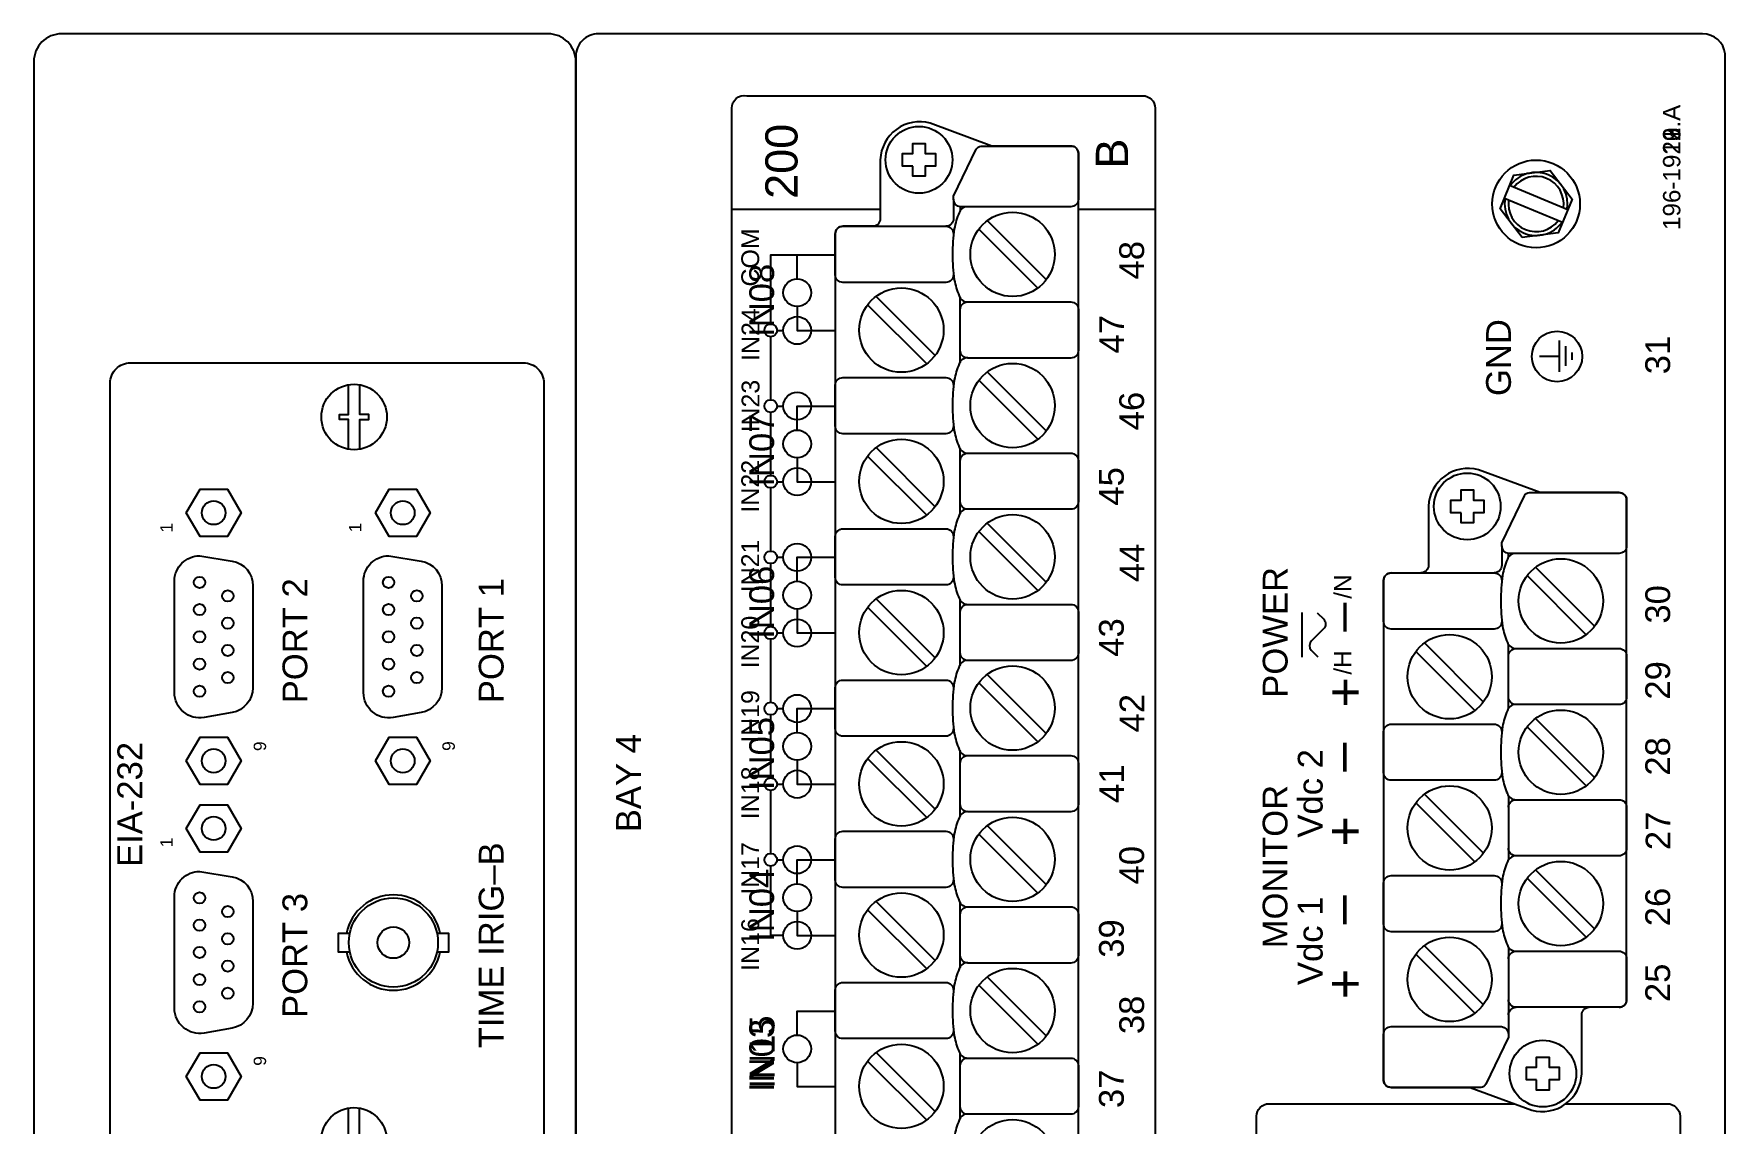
# Model space of a CAD drawing. Extents: x 1 to 47.7, y 0.3 to 34.2.
# Drawn here: x 32.27 to 38.98, y 16.24 to 20.56 of the extents above; entities that cross this region are included whole.
import ezdxf
from ezdxf.enums import TextEntityAlignment as Align

# ---------------------------------------------------------------- set-up
doc = ezdxf.new("R2010")
doc.units = 0
doc.header["$MEASUREMENT"] = 0
for name, color, linetype in [('4_1__2___8__OPTOISO_IND_LS', 7, 'CONTINUOUS'), ('4_2__7___8__OPTOISO_IND_LS', 7, 'CONTINUOUS'), ('4_3__4___24__OPTOISO_LS_IN', 7, 'CONTINUOUS'), ('4_4__D___24__OPTOISO_LS_IN', 7, 'CONTINUOUS'), ('4_5__8___8__OPTOISO_IND_LS', 7, 'CONTINUOUS'), ('5_0______DWG_', 7, 'CONTINUOUS')]:
    doc.layers.add(name, color=color, linetype=linetype)
doc.styles.add('ARIAL', font='arial.ttf')

msp = doc.modelspace()

# ---------------------------------------------------------------- linework, layer by layer
at = {"layer": '4_1__2___8__OPTOISO_IND_LS'}
for points in [[(35.2985, 19.5915), (35.2985, 19.6866), (35.4497, 19.6866)], [(35.2985, 19.4815), (35.2985, 19.3866), (35.4497, 19.3866)], [(35.2985, 18.9915), (35.2985, 19.0866), (35.4497, 19.0866)], [(35.2985, 18.8815), (35.2985, 18.7866), (35.4497, 18.7866)], [(35.2985, 18.3915), (35.2985, 18.4866), (35.4497, 18.4866)], [(35.2985, 18.2815), (35.2985, 18.1866), (35.4497, 18.1866)], [(35.2985, 17.7915), (35.2985, 17.8866), (35.4497, 17.8866)], [(35.2985, 17.6815), (35.2985, 17.5866), (35.4497, 17.5866)], [(35.2985, 17.1915), (35.2985, 17.2866), (35.4497, 17.2866)], [(35.2985, 17.0815), (35.2985, 16.9866), (35.4497, 16.9866)], [(35.2985, 16.5915), (35.2985, 16.6866), (35.4497, 16.6866)], [(35.2985, 16.4815), (35.2985, 16.3866), (35.4497, 16.3866)]]:
    msp.add_lwpolyline(points, dxfattribs=at)
for centre in [(35.2985, 19.5365), (35.2985, 18.9365), (35.2985, 18.3365), (35.2985, 17.7365), (35.2985, 17.1365), (35.2985, 16.5365)]:
    msp.add_circle(centre, 0.055, dxfattribs=at)
at = {"layer": '4_2__7___8__OPTOISO_IND_LS'}
for points in [[(35.2985, 19.5915), (35.2985, 19.6866), (35.4497, 19.6866)], [(35.2985, 19.4815), (35.2985, 19.3866), (35.4497, 19.3866)], [(35.2985, 18.9915), (35.2985, 19.0866), (35.4497, 19.0866)], [(35.2985, 18.8815), (35.2985, 18.7866), (35.4497, 18.7866)], [(35.2985, 18.3915), (35.2985, 18.4866), (35.4497, 18.4866)], [(35.2985, 18.2815), (35.2985, 18.1866), (35.4497, 18.1866)], [(35.2985, 17.7915), (35.2985, 17.8866), (35.4497, 17.8866)], [(35.2985, 17.6815), (35.2985, 17.5866), (35.4497, 17.5866)], [(35.2985, 17.1915), (35.2985, 17.2866), (35.4497, 17.2866)], [(35.2985, 17.0815), (35.2985, 16.9866), (35.4497, 16.9866)], [(35.2985, 16.5915), (35.2985, 16.6866), (35.4497, 16.6866)], [(35.2985, 16.4815), (35.2985, 16.3866), (35.4497, 16.3866)]]:
    msp.add_lwpolyline(points, dxfattribs=at)
for centre in [(35.2985, 19.5365), (35.2985, 18.9365), (35.2985, 18.3365), (35.2985, 17.7365), (35.2985, 17.1365), (35.2985, 16.5365)]:
    msp.add_circle(centre, 0.055, dxfattribs=at)
at = {"layer": '4_3__4___24__OPTOISO_LS_IN'}
for points in [[(35.1936, 19.4116), (35.1936, 19.6866), (35.4497, 19.6866)], [(35.1936, 19.1116), (35.1936, 19.3616)], [(35.2186, 19.3866), (35.2435, 19.3866)], [(35.3535, 19.3866), (35.4497, 19.3866)], [(35.1936, 18.8116), (35.1936, 19.0616)], [(35.2186, 19.0866), (35.2435, 19.0866)], [(35.3535, 19.0866), (35.4497, 19.0866)], [(35.2186, 18.7866), (35.2435, 18.7866)], [(35.3535, 18.7866), (35.4497, 18.7866)], [(35.1936, 18.5116), (35.1936, 18.7616)], [(35.1936, 18.2116), (35.1936, 18.4616)], [(35.2186, 18.4866), (35.2435, 18.4866)], [(35.3535, 18.4866), (35.4497, 18.4866)], [(35.2186, 18.1866), (35.2435, 18.1866)], [(35.3535, 18.1866), (35.4497, 18.1866)], [(35.1936, 17.9116), (35.1936, 18.1616)], [(35.1936, 17.6116), (35.1936, 17.8616)], [(35.2186, 17.8866), (35.2435, 17.8866)], [(35.3535, 17.8866), (35.4497, 17.8866)], [(35.2186, 17.5866), (35.2435, 17.5866)], [(35.3535, 17.5866), (35.4497, 17.5866)], [(35.1936, 17.3116), (35.1936, 17.5616)], [(35.2435, 16.9865), (35.1936, 16.9865), (35.1936, 17.2616)], [(35.2186, 17.2866), (35.2435, 17.2866)], [(35.3535, 17.2866), (35.4497, 17.2866)], [(35.3535, 16.9866), (35.4497, 16.9866)], [(35.2985, 16.5915), (35.2985, 16.6866), (35.4497, 16.6866)], [(35.2985, 16.4815), (35.2985, 16.3866), (35.4497, 16.3866)]]:
    msp.add_lwpolyline(points, dxfattribs=at)
for centre, radius in [((35.1936, 19.3866), 0.025), ((35.2985, 19.3866), 0.055), ((35.2985, 19.0866), 0.055), ((35.1936, 19.0866), 0.025), ((35.1936, 18.7866), 0.025), ((35.2985, 18.7866), 0.055), ((35.2985, 18.4866), 0.055), ((35.1936, 18.4866), 0.025), ((35.1936, 18.1866), 0.025), ((35.2985, 18.1866), 0.055), ((35.2985, 17.8866), 0.055), ((35.1936, 17.8866), 0.025), ((35.1936, 17.5866), 0.025), ((35.2985, 17.5866), 0.055), ((35.1936, 17.2866), 0.025), ((35.2985, 17.2866), 0.055), ((35.2985, 16.9866), 0.055), ((35.2985, 16.5365), 0.055)]:
    msp.add_circle(centre, radius, dxfattribs=at)
at = {"layer": '4_4__D___24__OPTOISO_LS_IN'}
for points in [[(35.1936, 19.4116), (35.1936, 19.6866), (35.4497, 19.6866)], [(35.1936, 19.1116), (35.1936, 19.3616)], [(35.2186, 19.3866), (35.2435, 19.3866)], [(35.3535, 19.3866), (35.4497, 19.3866)], [(35.1936, 18.8116), (35.1936, 19.0616)], [(35.2186, 19.0866), (35.2435, 19.0866)], [(35.3535, 19.0866), (35.4497, 19.0866)], [(35.2186, 18.7866), (35.2435, 18.7866)], [(35.3535, 18.7866), (35.4497, 18.7866)], [(35.1936, 18.5116), (35.1936, 18.7616)], [(35.1936, 18.2116), (35.1936, 18.4616)], [(35.2186, 18.4866), (35.2435, 18.4866)], [(35.3535, 18.4866), (35.4497, 18.4866)], [(35.2186, 18.1866), (35.2435, 18.1866)], [(35.3535, 18.1866), (35.4497, 18.1866)], [(35.1936, 17.9116), (35.1936, 18.1616)], [(35.1936, 17.6116), (35.1936, 17.8616)], [(35.2186, 17.8866), (35.2435, 17.8866)], [(35.3535, 17.8866), (35.4497, 17.8866)], [(35.2186, 17.5866), (35.2435, 17.5866)], [(35.3535, 17.5866), (35.4497, 17.5866)], [(35.1936, 17.3116), (35.1936, 17.5616)], [(35.2435, 16.9865), (35.1936, 16.9865), (35.1936, 17.2616)], [(35.2186, 17.2866), (35.2435, 17.2866)], [(35.3535, 17.2866), (35.4497, 17.2866)], [(35.3535, 16.9866), (35.4497, 16.9866)], [(35.2985, 16.5915), (35.2985, 16.6866), (35.4497, 16.6866)], [(35.2985, 16.4815), (35.2985, 16.3866), (35.4497, 16.3866)]]:
    msp.add_lwpolyline(points, dxfattribs=at)
for centre, radius in [((35.1936, 19.3866), 0.025), ((35.2985, 19.3866), 0.055), ((35.2985, 19.0866), 0.055), ((35.1936, 19.0866), 0.025), ((35.1936, 18.7866), 0.025), ((35.2985, 18.7866), 0.055), ((35.2985, 18.4866), 0.055), ((35.1936, 18.4866), 0.025), ((35.1936, 18.1866), 0.025), ((35.2985, 18.1866), 0.055), ((35.2985, 17.8866), 0.055), ((35.1936, 17.8866), 0.025), ((35.1936, 17.5866), 0.025), ((35.2985, 17.5866), 0.055), ((35.1936, 17.2866), 0.025), ((35.2985, 17.2866), 0.055), ((35.2985, 16.9866), 0.055), ((35.2985, 16.5365), 0.055)]:
    msp.add_circle(centre, radius, dxfattribs=at)
at = {"layer": '4_5__8___8__OPTOISO_IND_LS'}
for points in [[(35.2985, 19.5915), (35.2985, 19.6866), (35.4497, 19.6866)], [(35.2985, 19.4815), (35.2985, 19.3866), (35.4497, 19.3866)], [(35.2985, 18.9915), (35.2985, 19.0866), (35.4497, 19.0866)], [(35.2985, 18.8815), (35.2985, 18.7866), (35.4497, 18.7866)], [(35.2985, 18.3915), (35.2985, 18.4866), (35.4497, 18.4866)], [(35.2985, 18.2815), (35.2985, 18.1866), (35.4497, 18.1866)], [(35.2985, 17.7915), (35.2985, 17.8866), (35.4497, 17.8866)], [(35.2985, 17.6815), (35.2985, 17.5866), (35.4497, 17.5866)], [(35.2985, 17.1915), (35.2985, 17.2866), (35.4497, 17.2866)], [(35.2985, 17.0815), (35.2985, 16.9866), (35.4497, 16.9866)], [(35.2985, 16.5915), (35.2985, 16.6866), (35.4497, 16.6866)], [(35.2985, 16.4815), (35.2985, 16.3866), (35.4497, 16.3866)]]:
    msp.add_lwpolyline(points, dxfattribs=at)
for centre in [(35.2985, 19.5365), (35.2985, 18.9365), (35.2985, 18.3365), (35.2985, 17.7365), (35.2985, 17.1365), (35.2985, 16.5365)]:
    msp.add_circle(centre, 0.055, dxfattribs=at)
at = {"layer": '5_0______DWG_'}
for points in [[(32.2703, 20.4534), (32.2703, 3.4234, 0.414214), (32.3803, 3.3134), (34.3103, 3.3134, 0.414214), (34.4203, 3.4234), (34.4203, 20.4534, 0.414214), (34.3103, 20.5634), (32.3803, 20.5634, 0.414214), (32.2703, 20.4534)], [(36.3838, 15.0763, 0.414213), (36.4138, 15.1063), (36.4139, 20.0882, 0.414214), (36.3839, 20.1182), (36.0709, 20.1182), (35.8261, 20.2091, 0.480048), (35.6279, 20.064), (35.6279, 19.8298, -0.414214), (35.5979, 19.7998), (35.4797, 19.7998, 0.414212), (35.4497, 19.7698), (35.4497, 19.7698), (35.4497, 14.7888, 0.414215), (35.4797, 14.7588), (35.7925, 14.7589), (36.0373, 14.6679, 0.47859), (36.2358, 14.813), (36.2358, 15.0463, -0.414214), (36.2658, 15.0763)], [(38.3528, 19.8666, 0.802179), (38.1268, 19.9603)], [(38.3381, 19.8727, 0.776676), (38.1415, 19.9542)], [(35.9185, 19.9072), (35.9186, 19.8298, -0.414214), (35.8886, 19.7998)], [(35.9666, 19.8772, 0.127742), (35.9512, 19.8694, 0.081668), (35.941, 19.8538, 0.0591), (35.9217, 19.7901, 0.034646), (35.9146, 19.6885, 0.03436), (35.9217, 19.5878, 0.0591), (35.941, 19.5241, 0.081668), (35.9512, 19.5085, 0.191033), (35.9751, 19.5)], [(38.1067, 19.9102, 0.802175), (38.3326, 19.8165, 0.802175)], [(38.1207, 19.9043, 0.779376), (38.3175, 19.8228)], [(35.9184, 19.6149), (35.9184, 19.607, -0.414214), (35.8884, 19.577), (35.4797, 19.577, -0.414214), (35.4497, 19.607), (35.4497, 19.7698, -0.414214), (35.4797, 19.7998), (35.8884, 19.7998, -0.414214), (35.9184, 19.7698), (35.9184, 19.763)], [(35.9451, 19.47, -0.414214), (35.9751, 19.5), (36.3838, 19.5, -0.414214), (36.4138, 19.47), (36.4138, 19.3071, -0.414214), (36.3838, 19.2771), (35.9751, 19.2771, -0.414214), (35.9451, 19.3071)], [(35.9751, 19.2779, 0.191033), (35.9512, 19.2694, 0.081668), (35.941, 19.2537, 0.0591), (35.9217, 19.19, 0.034646), (35.9146, 19.0885, 0.03436), (35.9217, 18.9878, 0.0591), (35.941, 18.9241, 0.081668), (35.9512, 18.9085, 0.191033), (35.9751, 18.9)], [(35.9184, 19.0149), (35.9184, 19.007, -0.414214), (35.8884, 18.977), (35.4797, 18.977, -0.414214), (35.4497, 19.007), (35.4497, 19.1698, -0.414214), (35.4797, 19.1998), (35.8884, 19.1998, -0.414214), (35.9184, 19.1698), (35.9184, 19.163)], [(35.9451, 18.87, -0.414214), (35.9751, 18.9), (36.3838, 18.9, -0.414214), (36.4138, 18.87), (36.4138, 18.7071, -0.414214), (36.3838, 18.6771), (35.9751, 18.6771, -0.414214), (35.9451, 18.7071)], [(38.5588, 16.7014, 0.414213), (38.5888, 16.7314), (38.5888, 18.7131, 0.414214), (38.5588, 18.7431), (38.2458, 18.7431), (38.001, 18.834, 0.480048), (37.8028, 18.689), (37.8028, 18.4548, -0.414214), (37.7728, 18.4248)], [(35.9751, 18.6779, 0.191033), (35.9512, 18.6694, 0.081668), (35.941, 18.6537, 0.0591), (35.9217, 18.59, 0.034646), (35.9146, 18.4885, 0.03436), (35.9217, 18.3878, 0.0591), (35.941, 18.3241, 0.081668), (35.9512, 18.3085, 0.191033), (35.9751, 18.3)], [(35.9184, 18.4149), (35.9184, 18.407, -0.414214), (35.8884, 18.377), (35.4797, 18.377, -0.414214), (35.4497, 18.407), (35.4497, 18.5698, -0.414214), (35.4797, 18.5998), (35.8884, 18.5998, -0.414214), (35.9184, 18.5698), (35.9184, 18.563)], [(38.0935, 18.5321), (38.0936, 18.4548, -0.414214), (38.0636, 18.4248)], [(38.1416, 18.5021, 0.127742), (38.1262, 18.4944, 0.081668), (38.116, 18.4787, 0.0591), (38.0967, 18.415, 0.034646), (38.0896, 18.3135, 0.03436), (38.0967, 18.2128, 0.0591), (38.116, 18.1491, 0.081668), (38.1262, 18.1335, 0.191033), (38.1501, 18.125)], [(38.0934, 18.2399), (38.0934, 18.232, -0.414214), (38.0634, 18.202), (37.6547, 18.202, -0.414214), (37.6247, 18.232), (37.6247, 18.3948, -0.414214), (37.6547, 18.4248), (38.0634, 18.4248, -0.414214), (38.0934, 18.3948), (38.0934, 18.388)], [(37.6547, 18.4248, 0.414212), (37.6247, 18.3948), (37.6247, 16.4138, 0.414215), (37.6547, 16.3838), (37.9675, 16.3839), (38.2123, 16.293, 0.47859), (38.4108, 16.438), (38.4108, 16.6714, -0.414214), (38.4408, 16.7014)], [(35.9451, 18.27, -0.414214), (35.9751, 18.3), (36.3838, 18.3, -0.414214), (36.4138, 18.27), (36.4138, 18.1071, -0.414214), (36.3838, 18.0771), (35.9751, 18.0771, -0.414214), (35.9451, 18.1071)], [(37.3615, 18.267), (37.3876, 18.2409, -0.404962), (37.3865, 18.203), (37.3391, 18.1554), (37.3391, 18.1554, 0.404962), (37.3379, 18.1176), (37.364, 18.0914)], [(38.1201, 18.095, -0.414214), (38.1501, 18.125), (38.5588, 18.125, -0.414214), (38.5888, 18.095), (38.5888, 17.9321, -0.414214), (38.5588, 17.9021), (38.1501, 17.9021, -0.414214), (38.1201, 17.9321)], [(35.9751, 18.0779, 0.191033), (35.9512, 18.0694, 0.081668), (35.941, 18.0537, 0.0591), (35.9217, 17.99, 0.034646), (35.9146, 17.8885, 0.03436), (35.9217, 17.7878, 0.0591), (35.941, 17.7241, 0.081668), (35.9512, 17.7085, 0.191033), (35.9751, 17.7)], [(35.9184, 17.8149), (35.9184, 17.807, -0.414214), (35.8884, 17.777), (35.4797, 17.777, -0.414214), (35.4497, 17.807), (35.4497, 17.9698, -0.414214), (35.4797, 17.9998), (35.8884, 17.9998, -0.414214), (35.9184, 17.9698), (35.9184, 17.963)], [(38.1501, 17.9029, 0.191033), (38.1262, 17.8944, 0.081668), (38.116, 17.8787, 0.0591), (38.0967, 17.815, 0.034646), (38.0896, 17.7135, 0.03436), (38.0967, 17.6128, 0.0591), (38.116, 17.5491, 0.081668), (38.1262, 17.5335, 0.191033), (38.1501, 17.525)], [(38.0934, 17.6399), (38.0934, 17.632, -0.414214), (38.0634, 17.602), (37.6547, 17.602, -0.414214), (37.6247, 17.632), (37.6247, 17.7948, -0.414214), (37.6547, 17.8248), (38.0634, 17.8248, -0.414214), (38.0934, 17.7948), (38.0934, 17.788)], [(35.9451, 17.67, -0.414214), (35.9751, 17.7), (36.3838, 17.7, -0.414214), (36.4138, 17.67), (36.4138, 17.5071, -0.414214), (36.3838, 17.4771), (35.9751, 17.4771, -0.414214), (35.9451, 17.5071)], [(38.1201, 17.495, -0.414214), (38.1501, 17.525), (38.5588, 17.525, -0.414214), (38.5888, 17.495), (38.5888, 17.3321, -0.414214), (38.5588, 17.3021), (38.1501, 17.3021, -0.414214), (38.1201, 17.3321)], [(35.9751, 17.4779, 0.191033), (35.9512, 17.4694, 0.081668), (35.941, 17.4537, 0.0591), (35.9217, 17.39, 0.034646), (35.9146, 17.2885, 0.03436), (35.9217, 17.1878, 0.0591), (35.941, 17.1241, 0.081668), (35.9512, 17.1085, 0.191033), (35.9751, 17.1)], [(35.9184, 17.2149), (35.9184, 17.207, -0.414214), (35.8884, 17.177), (35.4797, 17.177, -0.414214), (35.4497, 17.207), (35.4497, 17.3698, -0.414214), (35.4797, 17.3998), (35.8884, 17.3998, -0.414214), (35.9184, 17.3698), (35.9184, 17.363)], [(38.1501, 17.3021, 0.191033), (38.1262, 17.2936, 0.081668), (38.116, 17.278, 0.0591), (38.0967, 17.2143, 0.034646), (38.0896, 17.1128, 0.03436), (38.0967, 17.0121, 0.0591), (38.116, 16.9483, 0.081668), (38.1262, 16.9327, 0.191033), (38.1501, 16.9242)], [(38.0934, 17.0391), (38.0934, 17.0312, -0.414214), (38.0634, 17.0012), (37.6547, 17.0012, -0.414214), (37.6247, 17.0312), (37.6247, 17.1941, -0.414214), (37.6547, 17.2241), (38.0634, 17.2241, -0.414214), (38.0934, 17.1941), (38.0934, 17.1872)], [(33.8823, 16.9952, 0.820361), (33.5108, 16.9952)], [(35.9451, 17.07, -0.414214), (35.9751, 17.1), (36.3838, 17.1, -0.414214), (36.4138, 17.07), (36.4138, 16.9071, -0.414214), (36.3838, 16.8771), (35.9751, 16.8771, -0.414214), (35.9451, 16.9071)], [(33.511, 16.9201, 0.815611), (33.8821, 16.9201)], [(38.1201, 16.9407), (38.1201, 16.5825), (38.0303, 16.3966, -0.241986), (38.0105, 16.3838), (37.6547, 16.3838, -0.422157), (37.6248, 16.4104), (37.6247, 16.5948, -0.414214), (37.6547, 16.6248), (38.0918, 16.6248, -0.390527), (38.1201, 16.5948)], [(38.1201, 16.8942, -0.414214), (38.1501, 16.9242), (38.5588, 16.9242, -0.414214), (38.5888, 16.8942), (38.5888, 16.7314, -0.414214), (38.5588, 16.7014), (38.1501, 16.7014, -0.414214), (38.1201, 16.7314)], [(35.9751, 16.8779, 0.191033), (35.9512, 16.8694, 0.081668), (35.941, 16.8537, 0.0591), (35.9217, 16.79, 0.034646), (35.9146, 16.6885, 0.03436), (35.9217, 16.5878, 0.0591), (35.941, 16.5241, 0.081668), (35.9512, 16.5085, 0.191033), (35.9751, 16.5)], [(35.9184, 16.6149), (35.9184, 16.607, -0.414214), (35.8884, 16.577), (35.4797, 16.577, -0.414214), (35.4497, 16.607), (35.4497, 16.7698, -0.414214), (35.4797, 16.7998), (35.8884, 16.7998, -0.414214), (35.9184, 16.7698), (35.9184, 16.763)], [(38.1201, 16.6714, -0.414214), (38.1501, 16.7014)], [(35.9451, 16.47, -0.414214), (35.9751, 16.5), (36.3838, 16.5, -0.414214), (36.4138, 16.47), (36.4138, 16.3071, -0.414214), (36.3838, 16.2771), (35.9751, 16.2771, -0.414214), (35.9451, 16.3071)], [(38.3475, 16.3189), (38.7506, 16.3189, -0.414214), (38.8006, 16.2689), (38.8006, 3.6076, -0.414214), (38.7506, 3.5576), (37.1706, 3.5576, -0.414214), (37.1206, 3.6076), (37.1206, 16.2689, -0.414214), (37.1706, 16.3189), (38.1425, 16.3189)], [(35.9751, 16.2779, 0.191033), (35.9512, 16.2694, 0.081668), (35.941, 16.2537, 0.0591), (35.9217, 16.19, 0.034646), (35.9146, 16.0885, 0.03436), (35.9217, 15.9878, 0.0591), (35.941, 15.9241, 0.081668), (35.9512, 15.9085, 0.191033), (35.9751, 15.9)]]:
    msp.add_lwpolyline(points, format="xyb", dxfattribs=at)
for points in [[(38.8903, 20.5634), (34.5103, 20.5634, 0.414214), (34.4203, 20.4734), (34.4203, 3.4034, 0.414214), (34.5103, 3.3134), (38.8903, 3.3134, 0.381966), (38.9797, 3.3934), (38.9797, 20.4834, 0.381966)], [(35.0387, 3.6076), (35.0387, 20.2678, -0.468367), (35.0987, 20.3178), (36.6687, 20.3178, -0.414132), (36.7187, 20.2678), (36.7187, 3.6076, -0.414214), (36.6687, 3.5576), (35.0887, 3.5576, -0.414287)], [(36.4138, 20.0915), (36.4139, 19.9072, -0.414214), (36.3839, 19.8772), (35.9468, 19.8772, -0.390527), (35.9185, 19.9072), (35.9185, 19.9194), (36.0082, 20.1053, -0.241514), (36.0282, 20.1182), (36.3839, 20.1182, -0.422157)], [(32.5732, 16.0382), (32.5732, 19.1782, -0.414214), (32.6532, 19.2582), (34.2132, 19.2582, -0.414214), (34.2932, 19.1782), (34.2932, 16.0382, -0.414214), (34.2132, 15.9582), (32.6532, 15.9582, -0.414214)], [(38.5888, 18.7165), (38.5889, 18.5321, -0.414214), (38.5589, 18.5021), (38.1218, 18.5021, -0.390527), (38.0935, 18.5321), (38.0935, 18.5444), (38.1832, 18.7303, -0.241514), (38.2032, 18.7431), (38.5589, 18.7431, -0.422157)], [(32.8282, 17.9497), (32.8282, 18.3927, -0.414214), (32.9282, 18.4927), (33.0566, 18.4716, -0.370597), (33.1392, 18.3731), (33.1392, 17.9692, -0.36397), (33.0566, 17.8708), (32.9456, 17.8512, -0.466307)], [(33.5782, 17.9497), (33.5782, 18.3927, -0.414214), (33.6782, 18.4927), (33.8066, 18.4716, -0.370597), (33.8892, 18.3731), (33.8892, 17.9692, -0.36397), (33.8066, 17.8708), (33.6956, 17.8512, -0.466307)], [(32.8282, 16.6977), (32.8282, 17.1407, -0.414214), (32.9282, 17.2407), (33.0566, 17.2196, -0.370597), (33.1392, 17.1211), (33.1392, 16.7172, -0.36397), (33.0566, 16.6188), (32.9456, 16.5992, -0.466307)]]:
    msp.add_lwpolyline(points, format="xyb", close=True, dxfattribs=at)
for points in [[(35.7568, 20.0386), (35.7165, 20.0386), (35.7165, 20.0886), (35.7568, 20.0886), (35.7568, 20.1287), (35.8067, 20.1287), (35.8067, 20.0886), (35.8467, 20.0886), (35.8467, 20.0386), (35.8067, 20.0386), (35.8067, 19.9985), (35.7568, 19.9985)], [(38.1744, 19.7551), (38.0866, 19.8696), (38.1419, 20.0029), (38.285, 20.0217), (38.3728, 19.9072), (38.3175, 19.7738)], [(32.8752, 18.6632), (32.9295, 18.7572), (33.038, 18.7572), (33.0923, 18.6632), (33.038, 18.5692), (32.9295, 18.5692)], [(33.6252, 18.6632), (33.6795, 18.7572), (33.788, 18.7572), (33.8423, 18.6632), (33.788, 18.5692), (33.6795, 18.5692)], [(37.9318, 18.6637), (37.8915, 18.6637), (37.8915, 18.7136), (37.9318, 18.7136), (37.9318, 18.7537), (37.9817, 18.7537), (37.9817, 18.7136), (38.0217, 18.7136), (38.0217, 18.6637), (37.9817, 18.6637), (37.9817, 18.6235), (37.9318, 18.6235)], [(32.8752, 17.6792), (32.9295, 17.7732), (33.038, 17.7732), (33.0923, 17.6792), (33.038, 17.5852), (32.9295, 17.5852)], [(33.6252, 17.6792), (33.6795, 17.7732), (33.788, 17.7732), (33.8423, 17.6792), (33.788, 17.5852), (33.6795, 17.5852)], [(32.8752, 17.4112), (32.9295, 17.5052), (33.038, 17.5052), (33.0923, 17.4112), (33.038, 17.3172), (32.9295, 17.3172)], [(32.8752, 16.4272), (32.9295, 16.5212), (33.038, 16.5212), (33.0923, 16.4272), (33.038, 16.3332), (32.9295, 16.3332)], [(38.2319, 16.4134), (38.1916, 16.4134), (38.1916, 16.4634), (38.2319, 16.4634), (38.2319, 16.5035), (38.2819, 16.5035), (38.2819, 16.4634), (38.3218, 16.4634), (38.3218, 16.4134), (38.2819, 16.4134), (38.2819, 16.3733), (38.2319, 16.3733)]]:
    msp.add_lwpolyline(points, close=True, dxfattribs=at)
for points in [[(38.3555, 19.8654), (38.1246, 19.9612)], [(35.0387, 19.8678), (35.6279, 19.8678)], [(35.9444, 19.8774), (35.9444, 19.8603)], [(36.4139, 19.8678), (36.7187, 19.8678)], [(38.1039, 19.9113), (38.3348, 19.8156)], [(36.0525, 19.8223), (36.2866, 19.5882)], [(36.019, 19.7889), (36.2532, 19.5547)], [(35.578, 19.4883), (35.8122, 19.2541)], [(35.6115, 19.5217), (35.8456, 19.2875)], [(35.9451, 19.2614), (35.9451, 19.5165)], [(38.323, 19.2224), (38.323, 19.3469)], [(38.348, 19.2458), (38.348, 19.3246)], [(38.323, 19.2834), (38.243, 19.2834)], [(38.373, 19.2702), (38.373, 19.2991)], [(36.0525, 19.2223), (36.2866, 18.9881)], [(33.5187, 18.9152), (33.5187, 19.0338), (33.4823, 19.0338), (33.4823, 19.0529), (33.5187, 19.0529), (33.5187, 19.1715)], [(33.563, 18.9152), (33.563, 19.0338), (33.5993, 19.0338), (33.5993, 19.0529), (33.563, 19.0529), (33.563, 19.1715)], [(36.019, 19.1889), (36.2532, 18.9547)], [(35.6115, 18.9217), (35.8456, 18.6875)], [(35.578, 18.8883), (35.8122, 18.6541)], [(35.9451, 18.6614), (35.9451, 18.9165)], [(36.019, 18.5889), (36.2532, 18.3547)], [(36.0525, 18.6223), (36.2866, 18.3881)], [(38.1194, 18.5024), (38.1194, 18.4853)], [(38.194, 18.4139), (38.4282, 18.1797)], [(38.2275, 18.4473), (38.4616, 18.2131)], [(35.6115, 18.3217), (35.8456, 18.0875)], [(35.578, 18.2883), (35.8122, 18.0541)], [(35.9451, 18.0614), (35.9451, 18.3165)], [(37.3022, 18.0906), (37.3022, 18.2678)], [(37.7865, 18.1467), (38.0206, 17.9125)], [(38.1201, 17.8864), (38.1201, 18.1415)], [(37.753, 18.1132), (37.9872, 17.8791)], [(36.019, 17.9889), (36.2532, 17.7547)], [(36.0525, 18.0223), (36.2866, 17.7881)], [(38.2275, 17.8473), (38.4616, 17.6131)], [(38.194, 17.8139), (38.4282, 17.5797)], [(35.6115, 17.7217), (35.8456, 17.4875)], [(35.9451, 17.4614), (35.9451, 17.7165)], [(35.578, 17.6882), (35.8122, 17.4541)], [(37.753, 17.5132), (37.9872, 17.2791)], [(37.7865, 17.5467), (38.0206, 17.3125)], [(38.1201, 17.5415), (38.1201, 17.2856)], [(36.019, 17.3889), (36.2532, 17.1547)], [(36.0525, 17.4223), (36.2866, 17.1881)], [(38.2275, 17.2465), (38.4616, 17.0124)], [(38.194, 17.2131), (38.4282, 16.979)], [(35.6115, 17.1217), (35.8456, 16.8875)], [(35.9451, 16.8614), (35.9451, 17.1165)], [(35.578, 17.0882), (35.8122, 16.8541)], [(33.524, 16.9201), (33.4788, 16.9201), (33.4788, 16.9952), (33.5238, 16.9952)], [(33.8697, 16.9952), (33.9146, 16.9952), (33.9146, 16.9201), (33.8695, 16.9201)], [(37.753, 16.9125), (37.9872, 16.6783)], [(37.7865, 16.9459), (38.0206, 16.7117)], [(36.019, 16.7889), (36.2532, 16.5547)], [(36.0525, 16.8223), (36.2866, 16.5881)], [(35.6115, 16.5217), (35.8456, 16.2875)], [(35.9451, 16.2613), (35.9451, 16.5165)], [(35.578, 16.4882), (35.8122, 16.2541)], [(33.5181, 16.0452), (33.5181, 16.1638), (33.4818, 16.1638), (33.4818, 16.1829), (33.5181, 16.1829), (33.5181, 16.3015)], [(33.5624, 16.0452), (33.5624, 16.1638), (33.5988, 16.1638), (33.5988, 16.1829), (33.5624, 16.1829), (33.5624, 16.3015)]]:
    msp.add_lwpolyline(points, dxfattribs=at)
for centre, radius in [((35.7816, 20.0636), 0.1324), ((38.2297, 19.8884), 0.174), ((36.1528, 19.6885), 0.1673), ((35.7118, 19.3879), 0.1673), ((38.3128, 19.2834), 0.1), ((36.1528, 19.0885), 0.1673), ((33.5408, 19.0434), 0.13), ((35.7118, 18.7879), 0.1673), ((37.9566, 18.6886), 0.1324), ((32.9837, 18.6632), 0.047), ((33.7337, 18.6632), 0.047), ((36.1528, 18.4885), 0.1673), ((38.3278, 18.3135), 0.1673), ((32.9277, 18.3872), 0.0225), ((33.6777, 18.3872), 0.0225), ((33.0397, 18.3332), 0.0225), ((33.7897, 18.3332), 0.0225), ((35.7118, 18.1879), 0.1673), ((32.9277, 18.2792), 0.0225), ((33.6777, 18.2792), 0.0225), ((32.9277, 18.1712), 0.0225), ((33.0397, 18.2252), 0.0225), ((33.6777, 18.1712), 0.0225), ((33.7897, 18.2252), 0.0225), ((33.0397, 18.1172), 0.0225), ((33.7897, 18.1172), 0.0225), ((37.8868, 18.0129), 0.1673), ((32.9277, 18.0632), 0.0225), ((33.6777, 18.0632), 0.0225), ((36.1528, 17.8885), 0.1673), ((33.0397, 18.0092), 0.0225), ((33.7897, 18.0092), 0.0225), ((32.9277, 17.9552), 0.0225), ((33.6777, 17.9552), 0.0225), ((38.3278, 17.7135), 0.1673), ((32.9837, 17.6792), 0.047), ((33.7337, 17.6792), 0.047), ((35.7118, 17.5879), 0.1673), ((37.8868, 17.4129), 0.1673), ((32.9837, 17.4112), 0.047), ((36.1528, 17.2885), 0.1673), ((38.3278, 17.1128), 0.1673), ((32.9277, 17.1352), 0.0225), ((33.6967, 16.9582), 0.1769), ((35.7118, 16.9879), 0.1673), ((32.9277, 17.0272), 0.0225), ((33.0397, 17.0812), 0.0225), ((33.0397, 16.9732), 0.0225), ((33.6967, 16.9582), 0.0625), ((37.8868, 16.8121), 0.1673), ((32.9277, 16.9192), 0.0225), ((33.0397, 16.8652), 0.0225), ((36.1528, 16.6885), 0.1673), ((32.9277, 16.8112), 0.0225), ((33.0397, 16.7572), 0.0225), ((32.9277, 16.7032), 0.0225), ((35.7118, 16.3879), 0.1673), ((38.2567, 16.4384), 0.1324), ((32.9837, 16.4272), 0.047), ((33.5403, 16.1734), 0.13), ((36.1528, 16.0885), 0.1673)]:
    msp.add_circle(centre, radius, dxfattribs=at)

# ---------------------------------------------------------------- texts
at = {"layer": '4_1__2___8__OPTOISO_IND_LS', "style": 'ARIAL'}
msp.add_text('196-1919.A', height=0.06883, rotation=90, dxfattribs=at).set_placement((38.8019, 20.2821), align=Align.RIGHT)
for s, p in [('IN08', (35.2069, 19.3608)), ('IN07', (35.2069, 18.7669)), ('IN06', (35.2069, 18.1632)), ('IN05', (35.2069, 17.5632)), ('IN04', (35.2069, 16.961)), ('IN03', (35.2069, 16.3655))]:
    msp.add_text(s, height=0.09833, rotation=90, dxfattribs=at).set_placement(p)
at = {"layer": '4_2__7___8__OPTOISO_IND_LS', "style": 'ARIAL'}
msp.add_text('196-1921.A', height=0.06883, rotation=90, dxfattribs=at).set_placement((38.8019, 20.2821), align=Align.RIGHT)
for s, p in [('IN08', (35.2069, 19.3608)), ('IN07', (35.2069, 18.7669)), ('IN06', (35.2069, 18.1632)), ('IN05', (35.2069, 17.5632)), ('IN04', (35.2069, 16.961)), ('IN03', (35.2069, 16.3655))]:
    msp.add_text(s, height=0.09833, rotation=90, dxfattribs=at).set_placement(p)
at = {"layer": '4_3__4___24__OPTOISO_LS_IN', "style": 'ARIAL'}
msp.add_text('196-1920.A', height=0.06883, rotation=90, dxfattribs=at).set_placement((38.8019, 20.2821), align=Align.RIGHT)
for s, height, p in [('COM', 0.0708, (35.1476, 19.5608)), ('IN24', 0.0708, (35.1488, 19.2658)), ('IN23', 0.0708, (35.1488, 18.982)), ('IN22', 0.0708, (35.1476, 18.6642)), ('IN21', 0.0708, (35.1476, 18.3479)), ('IN20', 0.0708, (35.1476, 18.0459)), ('IN19', 0.0708, (35.1476, 17.7509)), ('IN18', 0.0708, (35.1476, 17.4479)), ('IN17', 0.0708, (35.1476, 17.1479)), ('IN16', 0.0708, (35.1476, 16.8461)), ('IN15', 0.09833, (35.2085, 16.3786))]:
    msp.add_text(s, height=height, rotation=90, dxfattribs=at).set_placement(p)
at = {"layer": '4_4__D___24__OPTOISO_LS_IN', "style": 'ARIAL'}
msp.add_text('196-1923.A', height=0.06883, rotation=90, dxfattribs=at).set_placement((38.8019, 20.2821), align=Align.RIGHT)
for s, height, p in [('COM', 0.0708, (35.1476, 19.5608)), ('IN24', 0.0708, (35.1488, 19.2658)), ('IN23', 0.0708, (35.1488, 18.982)), ('IN22', 0.0708, (35.1476, 18.6642)), ('IN21', 0.0708, (35.1476, 18.3479)), ('IN20', 0.0708, (35.1476, 18.0459)), ('IN19', 0.0708, (35.1476, 17.7509)), ('IN18', 0.0708, (35.1476, 17.4479)), ('IN17', 0.0708, (35.1476, 17.1479)), ('IN16', 0.0708, (35.1476, 16.8461)), ('IN15', 0.09833, (35.2085, 16.3786))]:
    msp.add_text(s, height=height, rotation=90, dxfattribs=at).set_placement(p)
at = {"layer": '4_5__8___8__OPTOISO_IND_LS', "style": 'ARIAL'}
msp.add_text('196-1922.A', height=0.06883, rotation=90, dxfattribs=at).set_placement((38.8019, 20.2821), align=Align.RIGHT)
for s, p in [('IN08', (35.2069, 19.3608)), ('IN07', (35.2069, 18.7669)), ('IN06', (35.2069, 18.1632)), ('IN05', (35.2069, 17.5632)), ('IN04', (35.2069, 16.961)), ('IN03', (35.2069, 16.3655))]:
    msp.add_text(s, height=0.09833, rotation=90, dxfattribs=at).set_placement(p)
at = {"layer": '5_0______DWG_', "style": 'ARIAL'}
for s, height, p in [('200', 0.12783, (35.2999, 19.9086)), ('B', 0.1278, (36.6108, 20.0287)), ('48', 0.09833, (36.6744, 19.5888)), ('47', 0.09833, (36.5955, 19.2951)), ('GND', 0.09833, (38.1296, 19.1263)), ('31', 0.09833, (38.7612, 19.2127)), ('46', 0.09833, (36.6744, 18.9905)), ('45', 0.09833, (36.594, 18.6915)), ('1', 0.0492, (32.821, 18.585)), ('1', 0.0492, (33.5696, 18.5856)), ('44', 0.09833, (36.676, 18.3883)), ('PORT 2', 0.09833, (33.3551, 17.9075)), ('PORT 1', 0.09833, (34.1337, 17.9081)), ('POWER', 0.09833, (37.2438, 17.9294)), ('/N', 0.06883, (37.4972, 18.3223)), ('30', 0.09833, (38.7612, 18.2235)), ('–', 0.1475, (37.5259, 18.1916)), ('43', 0.09833, (36.594, 18.0921)), ('/H', 0.06883, (37.4972, 18.0212)), ('29', 0.09833, (38.7612, 17.9219)), ('+', 0.1475, (37.5446, 17.8908)), ('42', 0.09833, (36.676, 17.7917)), ('BAY 4', 0.09833, (34.6783, 17.396)), ('EIA-232', 0.09833, (32.7002, 17.258)), ('9', 0.0492, (33.1916, 17.7179)), ('9', 0.0492, (33.9402, 17.7185)), ('Vdc 2', 0.09833, (37.3828, 17.3745)), ('–', 0.1475, (37.5255, 17.6363)), ('28', 0.09833, (38.7612, 17.6206)), ('41', 0.09833, (36.5955, 17.512)), ('MONITOR', 0.09833, (37.2434, 16.9354)), ('+', 0.1475, (37.5441, 17.3394)), ('27', 0.09833, (38.7628, 17.3248)), ('1', 0.0492, (32.821, 17.3365)), ('TIME IRIG–B', 0.098333, (34.1337, 16.5392)), ('40', 0.09833, (36.6744, 17.1887)), ('PORT 3', 0.09833, (33.355, 16.659)), ('Vdc 1', 0.09833, (37.3828, 16.7896)), ('–', 0.1475, (37.5255, 17.0311)), ('26', 0.09833, (38.7612, 17.023)), ('39', 0.09833, (36.594, 16.898)), ('+', 0.1475, (37.5441, 16.7342)), ('25', 0.09833, (38.7612, 16.7219)), ('38', 0.09833, (36.6744, 16.5949)), ('9', 0.0492, (33.1916, 16.4694)), ('37', 0.09833, (36.594, 16.3016))]:
    msp.add_text(s, height=height, rotation=90, dxfattribs=at).set_placement(p)

doc.saveas('drawing.dxf')
